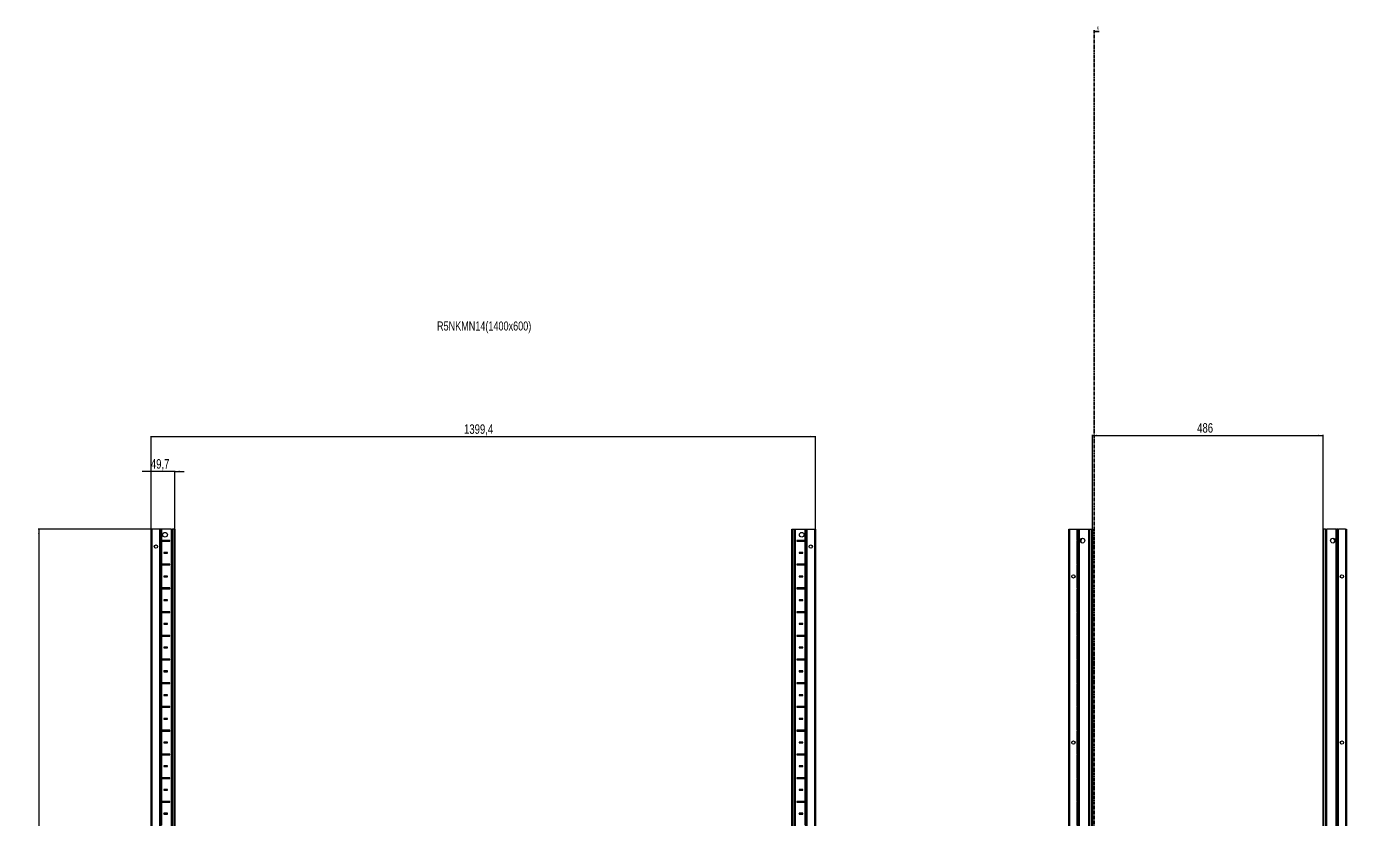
# Model space of a CAD drawing. Header units: millimetres. Extents: x -199 to 4815, y -1847 to 1507.
# Drawn here: x -199 to 2583, y -165 to 1507 of the extents above; entities that cross this region are included whole.
import ezdxf

# ---------------------------------------------------------------- set-up
doc = ezdxf.new("R2010")
doc.units = ezdxf.units.MM
doc.linetypes.add('CENTER', pattern=[10.16, 6.35, -1.27, 1.27, -1.27])
doc.layers.add('FORMAT', color=7, linetype='Continuous')
doc.styles.add('SLDTEXTSTYLE0', font='TXT', dxfattribs={"width": 0.75})
doc.dimstyles.new('SLDDIMSTYLE0', dxfattribs={"dimtxt": 20, "dimasz": 10, "dimexe": 0, "dimexo": 0.0625, "dimgap": 5, "dimtad": 2, "dimdec": 1, "dimrnd": 1e-09, "dimzin": 12, "dimdsep": 46, "dimtxsty": 'SLDTEXTSTYLE0', "dimsah": 1, "dimcen": 0.09, "dimadec": 0, "dimazin": 3, "dimtfac": 1, "dimtofl": 0, "dimtmove": 0, "dimatfit": 3, "dimfxl": 0, "dimfrac": 2, "dimtolj": 1, "dimtzin": 12, "dimarcsym": 0})
doc.dimstyles.new('SLDDIMSTYLE1', dxfattribs={"dimtxt": 20, "dimasz": 10, "dimexe": 0, "dimexo": 0.0625, "dimgap": 5, "dimtad": 2, "dimdec": 1, "dimrnd": 1e-09, "dimzin": 12, "dimdsep": 46, "dimtxsty": 'SLDTEXTSTYLE0', "dimsah": 1, "dimcen": 0.09, "dimadec": 0, "dimazin": 3, "dimtfac": 1, "dimtmove": 0, "dimatfit": 0, "dimfxl": 0, "dimfrac": 2, "dimtolj": 1, "dimtzin": 12, "dimarcsym": 0})

# ---------------------------------------------------------------- blocks, each defined once
blk = doc.blocks.new('_D')
at = {"layer": 'FORMAT'}
for p, q in [((86.4, 447.2), (-174.2, 447.2)), ((-173.2, 447.2), (-173.2, -851.8)), ((86.4, -851.8), (-174.2, -851.8))]:
    blk.add_line(p, q, dxfattribs=at)
for points in [[(-173.2, 447.2), (-174.7, 437.2), (-171.6, 437.2)], [(-173.2, -851.8), (-171.6, -841.8), (-174.7, -841.8)]]:
    blk.add_solid(points, dxfattribs=at)
at = {"layer": 'FORMAT', "insert": (-198.9, -231.8), "char_height": 20, "attachment_point": 1, "rotation": 90, "style": 'SLDTEXTSTYLE0'}
blk.add_mtext('1299', dxfattribs=at)
blk = doc.blocks.new('_D_1')
at = {"layer": 'FORMAT'}
for p, q in [((64, 447.2), (64, 643.6)), ((64, 642.6), (1463.4, 642.6)), ((1463.4, 447.2), (1463.4, 643.6))]:
    blk.add_line(p, q, dxfattribs=at)
for points in [[(64, 642.6), (74, 641.1), (74, 644.2)], [(1463.4, 642.6), (1453.4, 644.2), (1453.4, 641.1)]]:
    blk.add_solid(points, dxfattribs=at)
at = {"layer": 'FORMAT', "insert": (723, 668.4), "char_height": 20, "attachment_point": 1, "style": 'SLDTEXTSTYLE0'}
blk.add_mtext('1399,4', dxfattribs=at)
blk = doc.blocks.new('_D_2')
at = {"layer": 'FORMAT'}
for p, q in [((64, 569.2), (44.7, 569.2)), ((64, 447.2), (64, 570.2)), ((113.7, 569.2), (64, 569.2)), ((113.7, 447.2), (113.7, 570.2)), ((113.7, 569.2), (132.9, 569.2))]:
    blk.add_line(p, q, dxfattribs=at)
for points in [[(64, 569.2), (54, 570.7), (54, 567.7)], [(113.7, 569.2), (123.7, 567.7), (123.7, 570.7)]]:
    blk.add_solid(points, dxfattribs=at)
at = {"layer": 'FORMAT', "insert": (63, 595), "char_height": 20, "attachment_point": 1, "style": 'SLDTEXTSTYLE0'}
blk.add_mtext('49,7', dxfattribs=at)
blk = doc.blocks.new('_D_4')
at = {"layer": 'FORMAT'}
for p, q in [((2047, 447.2), (2047, 646)), ((2047, 645), (2533, 645)), ((2533, 447.2), (2533, 646))]:
    blk.add_line(p, q, dxfattribs=at)
for points in [[(2047, 645), (2057, 643.5), (2057, 646.5)], [(2533, 645), (2523, 646.5), (2523, 643.5)]]:
    blk.add_solid(points, dxfattribs=at)
at = {"layer": 'FORMAT', "insert": (2267.8, 670.8), "char_height": 20, "attachment_point": 1, "style": 'SLDTEXTSTYLE0'}
blk.add_mtext('486', dxfattribs=at)

msp = doc.modelspace()

# ---------------------------------------------------------------- linework, layer by layer
at = {"color": 7, "linetype": 'CENTER', "lineweight": 35}
msp.add_line((2050.71, 1499.09), (2050.71, -1103.67), dxfattribs=at)
at = {"color": 7, "linetype": 'Continuous', "lineweight": 35}
msp.add_line((2061.35, 1496.09), (2050.71, 1496.09), dxfattribs=at)
at = {"color": 7, "linetype": 'Continuous', "lineweight": 25}
for p, q in [((63.98, -851.79), (63.98, 447.21)), ((63.98, 447.21), (65.98, 447.21)), ((81.33, 447.21), (65.98, 447.21)), ((81.33, 447.21), (81.98, 447.21)), ((81.98, -851.79), (81.98, 447.21)), ((81.98, 447.21), (82.56, 447.21)), ((83.77, 447.21), (82.56, 447.21)), ((83.77, -851.79), (83.77, 447.21)), ((83.8, 447.21), (83.77, 447.21)), ((83.8, -851.79), (83.8, 447.21)), ((85.01, 447.21), (83.8, 447.21)), ((85.01, 447.21), (86.42, 447.21)), ((105.83, 447.21), (86.42, 447.21)), ((105.83, 447.21), (106.48, 447.21)), ((106.48, -851.79), (106.48, 447.21)), ((106.48, 447.21), (108.48, 447.21)), ((111.68, 447.21), (108.48, 447.21)), ((111.68, 447.21), (113.68, 447.21)), ((113.68, 447.21), (113.68, -851.79)), ((1413.68, -851.79), (1413.68, 447.21)), ((1413.68, 447.21), (1415.68, 447.21)), ((1415.68, 447.21), (1418.88, 447.21)), ((1418.88, 447.21), (1420.88, 447.21)), ((1420.88, 447.21), (1420.88, -851.79)), ((1420.88, 447.21), (1421.53, 447.21)), ((1421.53, 447.21), (1440.93, 447.21)), ((1440.93, 447.21), (1442.34, 447.21)), ((1442.34, 447.21), (1443.55, 447.21)), ((1443.55, 447.21), (1443.55, -851.79)), ((1443.55, 447.21), (1443.58, 447.21)), ((1443.58, 447.21), (1443.58, -851.79)), ((1443.58, 447.21), (1444.79, 447.21)), ((1444.79, 447.21), (1445.38, 447.21)), ((1445.38, 447.21), (1445.38, -851.79)), ((1445.38, 447.21), (1446.03, 447.21)), ((1446.03, 447.21), (1461.38, 447.21)), ((1461.38, 447.21), (1463.38, 447.21)), ((1463.38, 447.21), (1463.38, -851.79)), ((1997.27, -851.79), (1997.27, 447.21)), ((1997.27, 447.21), (1999.27, 447.21)), ((1999.27, 447.21), (2014.62, 447.21)), ((2014.62, 447.21), (2015.27, 447.21)), ((2015.27, 423.46), (2015.27, 447.21)), ((2015.27, 447.21), (2015.86, 447.21)), ((2015.86, 447.21), (2017.07, 447.21)), ((2017.07, 447.21), (2017.07, -851.79)), ((2017.07, 447.21), (2017.1, 447.21)), ((2017.1, 447.21), (2017.1, -851.79)), ((2017.1, 447.21), (2018.31, 447.21)), ((2018.31, 447.21), (2019.72, 447.21)), ((2019.72, 447.21), (2039.12, 447.21)), ((2039.12, 447.21), (2039.77, 447.21)), ((2039.77, -851.79), (2039.77, 447.21)), ((2039.77, 447.21), (2041.77, 447.21)), ((2041.77, 447.21), (2044.97, 447.21)), ((2044.97, 447.21), (2046.97, 447.21)), ((2046.97, 447.21), (2046.97, -851.79)), ((2532.97, -851.79), (2532.97, 447.21)), ((2532.97, 447.21), (2534.97, 447.21)), ((2538.17, 447.21), (2534.97, 447.21)), ((2538.17, 447.21), (2540.17, 447.21)), ((2540.17, 447.21), (2540.17, -851.79)), ((2540.17, 447.21), (2540.82, 447.21)), ((2560.23, 447.21), (2540.82, 447.21)), ((2560.23, 447.21), (2561.64, 447.21)), ((2562.85, 447.21), (2561.64, 447.21)), ((2562.85, -851.79), (2562.85, 447.21)), ((2562.88, 447.21), (2562.85, 447.21)), ((2562.88, -851.79), (2562.88, 447.21)), ((2564.09, 447.21), (2562.88, 447.21)), ((2564.09, 447.21), (2564.67, 447.21)), ((2564.67, 447.21), (2564.67, 423.46)), ((2564.67, 447.21), (2565.32, 447.21)), ((2580.67, 447.21), (2565.32, 447.21)), ((2580.67, 447.21), (2582.67, 447.21)), ((2582.67, 447.21), (2582.67, -851.79)), ((85.93, 423.35), (85.93, 422.06)), ((86.58, 422.71), (85.93, 423.35)), ((86.58, 422.71), (85.93, 422.06)), ((102.83, 423.46), (86.42, 423.46)), ((86.42, 421.96), (102.83, 421.96)), ((102.08, 422.71), (86.58, 422.71)), ((102.08, 422.71), (102.83, 423.46)), ((102.08, 422.71), (102.83, 421.96)), ((102.83, 421.96), (102.83, 423.46)), ((1440.93, 423.46), (1424.53, 423.46)), ((1424.53, 423.46), (1424.53, 421.96)), ((1425.28, 422.71), (1424.53, 423.46)), ((1425.28, 422.71), (1424.53, 421.96)), ((1424.53, 421.96), (1440.93, 421.96)), ((1425.28, 422.71), (1440.78, 422.71)), ((1440.78, 422.71), (1441.42, 423.35)), ((1440.78, 422.71), (1441.42, 422.06)), ((1441.42, 422.06), (1441.42, 423.35)), ((2015.33, 423.35), (2015.27, 423.46)), ((2015.27, 423.46), (2015.27, 421.96)), ((2015.27, 421.96), (2015.33, 422.06)), ((2015.27, 373.46), (2015.27, 421.96)), ((2015.33, 422.06), (2015.33, 423.35)), ((2025.32, 427.73), (2025.32, 428.14)), ((2554.62, 428.14), (2554.62, 427.73)), ((2564.67, 423.46), (2564.61, 423.35)), ((2564.61, 423.35), (2564.61, 422.06)), ((2564.61, 422.06), (2564.67, 421.96)), ((2564.67, 421.96), (2564.67, 423.46)), ((2564.67, 421.96), (2564.67, 373.46)), ((98.33, 398.46), (90.33, 398.46)), ((90.33, 398.46), (90.33, 396.96)), ((91.08, 397.71), (90.33, 398.46)), ((91.08, 397.71), (90.33, 396.96)), ((90.33, 396.96), (98.33, 396.96)), ((97.58, 397.71), (91.08, 397.71)), ((97.58, 397.71), (98.33, 398.46)), ((97.58, 397.71), (98.33, 396.96)), ((98.33, 396.96), (98.33, 398.46)), ((1437.03, 398.46), (1429.03, 398.46)), ((1429.03, 398.46), (1429.03, 396.96)), ((1429.78, 397.71), (1429.03, 398.46)), ((1429.78, 397.71), (1429.03, 396.96)), ((1429.03, 396.96), (1437.03, 396.96)), ((1429.78, 397.71), (1436.28, 397.71)), ((1436.28, 397.71), (1437.03, 398.46)), ((1436.28, 397.71), (1437.03, 396.96)), ((1437.03, 396.96), (1437.03, 398.46)), ((85.93, 373.35), (85.93, 372.06)), ((86.58, 372.71), (85.93, 373.35)), ((86.58, 372.71), (85.93, 372.06)), ((102.83, 373.46), (86.42, 373.46)), ((86.42, 371.96), (102.83, 371.96)), ((102.08, 372.71), (86.58, 372.71)), ((102.08, 372.71), (102.83, 373.46)), ((102.08, 372.71), (102.83, 371.96)), ((102.83, 371.96), (102.83, 373.46)), ((1440.93, 373.46), (1424.53, 373.46)), ((1424.53, 373.46), (1424.53, 371.96)), ((1425.28, 372.71), (1424.53, 373.46)), ((1425.28, 372.71), (1424.53, 371.96)), ((1424.53, 371.96), (1440.93, 371.96)), ((1425.28, 372.71), (1440.78, 372.71)), ((1440.78, 372.71), (1441.42, 373.35)), ((1440.78, 372.71), (1441.42, 372.06)), ((1441.42, 372.06), (1441.42, 373.35)), ((2015.33, 373.35), (2015.27, 373.46)), ((2015.27, 373.46), (2015.27, 371.96)), ((2015.27, 371.96), (2015.33, 372.06)), ((2015.27, 323.46), (2015.27, 371.96)), ((2015.33, 372.06), (2015.33, 373.35)), ((2564.67, 373.46), (2564.61, 373.35)), ((2564.61, 373.35), (2564.61, 372.06)), ((2564.61, 372.06), (2564.67, 371.96)), ((2564.67, 371.96), (2564.67, 373.46)), ((2564.67, 371.96), (2564.67, 323.46)), ((98.33, 348.46), (90.33, 348.46)), ((90.33, 348.46), (90.33, 346.96)), ((91.08, 347.71), (90.33, 348.46)), ((91.08, 347.71), (90.33, 346.96)), ((90.33, 346.96), (98.33, 346.96)), ((97.58, 347.71), (91.08, 347.71)), ((97.58, 347.71), (98.33, 348.46)), ((97.58, 347.71), (98.33, 346.96)), ((98.33, 346.96), (98.33, 348.46)), ((1437.03, 348.46), (1429.03, 348.46)), ((1429.03, 348.46), (1429.03, 346.96)), ((1429.78, 347.71), (1429.03, 348.46)), ((1429.78, 347.71), (1429.03, 346.96)), ((1429.03, 346.96), (1437.03, 346.96)), ((1429.78, 347.71), (1436.28, 347.71)), ((1436.28, 347.71), (1437.03, 348.46)), ((1436.28, 347.71), (1437.03, 346.96)), ((1437.03, 346.96), (1437.03, 348.46)), ((85.93, 323.35), (85.93, 322.06)), ((86.58, 322.71), (85.93, 323.35)), ((86.58, 322.71), (85.93, 322.06)), ((102.83, 323.46), (86.42, 323.46)), ((86.42, 321.96), (102.83, 321.96)), ((102.08, 322.71), (86.58, 322.71)), ((102.08, 322.71), (102.83, 323.46)), ((102.08, 322.71), (102.83, 321.96)), ((102.83, 321.96), (102.83, 323.46)), ((1440.93, 323.46), (1424.53, 323.46)), ((1424.53, 323.46), (1424.53, 321.96)), ((1425.28, 322.71), (1424.53, 323.46)), ((1425.28, 322.71), (1424.53, 321.96)), ((1424.53, 321.96), (1440.93, 321.96)), ((1425.28, 322.71), (1440.78, 322.71)), ((1440.78, 322.71), (1441.42, 323.35)), ((1440.78, 322.71), (1441.42, 322.06)), ((1441.42, 322.06), (1441.42, 323.35)), ((2015.33, 323.35), (2015.27, 323.46)), ((2015.27, 323.46), (2015.27, 321.96)), ((2015.27, 321.96), (2015.33, 322.06)), ((2015.27, 273.46), (2015.27, 321.96)), ((2015.33, 322.06), (2015.33, 323.35)), ((2564.67, 323.46), (2564.61, 323.35)), ((2564.61, 323.35), (2564.61, 322.06)), ((2564.61, 322.06), (2564.67, 321.96)), ((2564.67, 321.96), (2564.67, 323.46)), ((2564.67, 321.96), (2564.67, 273.46)), ((98.33, 298.46), (90.33, 298.46)), ((90.33, 298.46), (90.33, 296.96)), ((91.08, 297.71), (90.33, 298.46)), ((91.08, 297.71), (90.33, 296.96)), ((90.33, 296.96), (98.33, 296.96)), ((97.58, 297.71), (91.08, 297.71)), ((97.58, 297.71), (98.33, 298.46)), ((97.58, 297.71), (98.33, 296.96)), ((98.33, 296.96), (98.33, 298.46)), ((1437.03, 298.46), (1429.03, 298.46)), ((1429.03, 298.46), (1429.03, 296.96)), ((1429.78, 297.71), (1429.03, 298.46)), ((1429.78, 297.71), (1429.03, 296.96)), ((1429.03, 296.96), (1437.03, 296.96)), ((1429.78, 297.71), (1436.28, 297.71)), ((1436.28, 297.71), (1437.03, 298.46)), ((1436.28, 297.71), (1437.03, 296.96)), ((1437.03, 296.96), (1437.03, 298.46)), ((85.93, 273.35), (85.93, 272.06)), ((86.58, 272.71), (85.93, 273.35)), ((86.58, 272.71), (85.93, 272.06)), ((102.83, 273.46), (86.42, 273.46)), ((86.42, 271.96), (102.83, 271.96)), ((102.08, 272.71), (86.58, 272.71)), ((102.08, 272.71), (102.83, 273.46)), ((102.08, 272.71), (102.83, 271.96)), ((102.83, 271.96), (102.83, 273.46)), ((1440.93, 273.46), (1424.53, 273.46)), ((1424.53, 273.46), (1424.53, 271.96)), ((1425.28, 272.71), (1424.53, 273.46)), ((1425.28, 272.71), (1424.53, 271.96)), ((1424.53, 271.96), (1440.93, 271.96)), ((1425.28, 272.71), (1440.78, 272.71)), ((1440.78, 272.71), (1441.42, 273.35)), ((1440.78, 272.71), (1441.42, 272.06)), ((1441.42, 272.06), (1441.42, 273.35)), ((2015.33, 273.35), (2015.27, 273.46)), ((2015.27, 273.46), (2015.27, 271.96)), ((2015.27, 271.96), (2015.33, 272.06)), ((2015.27, 223.46), (2015.27, 271.96)), ((2015.33, 272.06), (2015.33, 273.35)), ((2564.67, 273.46), (2564.61, 273.35)), ((2564.61, 273.35), (2564.61, 272.06)), ((2564.61, 272.06), (2564.67, 271.96)), ((2564.67, 271.96), (2564.67, 273.46)), ((2564.67, 271.96), (2564.67, 223.46)), ((85.93, 223.35), (85.93, 222.06)), ((86.58, 222.71), (85.93, 223.35)), ((86.58, 222.71), (85.93, 222.06)), ((102.83, 223.46), (86.42, 223.46)), ((102.08, 222.71), (86.58, 222.71)), ((98.33, 248.46), (90.33, 248.46)), ((90.33, 248.46), (90.33, 246.96)), ((91.08, 247.71), (90.33, 248.46)), ((91.08, 247.71), (90.33, 246.96)), ((90.33, 246.96), (98.33, 246.96)), ((97.58, 247.71), (91.08, 247.71)), ((97.58, 247.71), (98.33, 248.46)), ((97.58, 247.71), (98.33, 246.96)), ((98.33, 246.96), (98.33, 248.46)), ((102.08, 222.71), (102.83, 223.46)), ((102.08, 222.71), (102.83, 221.96)), ((102.83, 221.96), (102.83, 223.46)), ((1440.93, 223.46), (1424.53, 223.46)), ((1424.53, 223.46), (1424.53, 221.96)), ((1425.28, 222.71), (1424.53, 223.46)), ((1425.28, 222.71), (1424.53, 221.96)), ((1425.28, 222.71), (1440.78, 222.71)), ((1437.03, 248.46), (1429.03, 248.46)), ((1429.03, 248.46), (1429.03, 246.96)), ((1429.78, 247.71), (1429.03, 248.46)), ((1429.78, 247.71), (1429.03, 246.96)), ((1429.03, 246.96), (1437.03, 246.96)), ((1429.78, 247.71), (1436.28, 247.71)), ((1436.28, 247.71), (1437.03, 248.46)), ((1436.28, 247.71), (1437.03, 246.96)), ((1437.03, 246.96), (1437.03, 248.46)), ((1440.78, 222.71), (1441.42, 223.35)), ((1440.78, 222.71), (1441.42, 222.06)), ((1441.42, 222.06), (1441.42, 223.35)), ((2015.33, 223.35), (2015.27, 223.46)), ((2015.27, 223.46), (2015.27, 221.96)), ((2015.33, 222.06), (2015.33, 223.35)), ((2564.67, 223.46), (2564.61, 223.35)), ((2564.61, 223.35), (2564.61, 222.06)), ((2564.67, 221.96), (2564.67, 223.46)), ((86.42, 221.96), (102.83, 221.96)), ((98.33, 198.46), (90.33, 198.46)), ((90.33, 198.46), (90.33, 196.96)), ((91.08, 197.71), (90.33, 198.46)), ((91.08, 197.71), (90.33, 196.96)), ((90.33, 196.96), (98.33, 196.96)), ((97.58, 197.71), (91.08, 197.71)), ((97.58, 197.71), (98.33, 198.46)), ((97.58, 197.71), (98.33, 196.96)), ((98.33, 196.96), (98.33, 198.46)), ((1424.53, 221.96), (1440.93, 221.96)), ((1437.03, 198.46), (1429.03, 198.46)), ((1429.03, 198.46), (1429.03, 196.96)), ((1429.78, 197.71), (1429.03, 198.46)), ((1429.78, 197.71), (1429.03, 196.96)), ((1429.03, 196.96), (1437.03, 196.96)), ((1429.78, 197.71), (1436.28, 197.71)), ((1436.28, 197.71), (1437.03, 198.46)), ((1436.28, 197.71), (1437.03, 196.96)), ((1437.03, 196.96), (1437.03, 198.46)), ((2015.27, 221.96), (2015.33, 222.06)), ((2015.27, 173.46), (2015.27, 221.96)), ((2564.61, 222.06), (2564.67, 221.96)), ((2564.67, 221.96), (2564.67, 173.46)), ((85.93, 173.35), (85.93, 172.06)), ((86.58, 172.71), (85.93, 173.35)), ((86.58, 172.71), (85.93, 172.06)), ((102.83, 173.46), (86.42, 173.46)), ((86.42, 171.96), (102.83, 171.96)), ((102.08, 172.71), (86.58, 172.71)), ((102.08, 172.71), (102.83, 173.46)), ((102.08, 172.71), (102.83, 171.96)), ((102.83, 171.96), (102.83, 173.46)), ((1440.93, 173.46), (1424.53, 173.46)), ((1424.53, 173.46), (1424.53, 171.96)), ((1425.28, 172.71), (1424.53, 173.46)), ((1425.28, 172.71), (1424.53, 171.96)), ((1424.53, 171.96), (1440.93, 171.96)), ((1425.28, 172.71), (1440.78, 172.71)), ((1440.78, 172.71), (1441.42, 173.35)), ((1440.78, 172.71), (1441.42, 172.06)), ((1441.42, 172.06), (1441.42, 173.35)), ((2015.33, 173.35), (2015.27, 173.46)), ((2015.27, 173.46), (2015.27, 171.96)), ((2015.27, 171.96), (2015.33, 172.06)), ((2015.27, 123.46), (2015.27, 171.96)), ((2015.33, 172.06), (2015.33, 173.35)), ((2564.67, 173.46), (2564.61, 173.35)), ((2564.61, 173.35), (2564.61, 172.06)), ((2564.61, 172.06), (2564.67, 171.96)), ((2564.67, 171.96), (2564.67, 173.46)), ((2564.67, 171.96), (2564.67, 123.46)), ((98.33, 148.46), (90.33, 148.46)), ((90.33, 148.46), (90.33, 146.96)), ((91.08, 147.71), (90.33, 148.46)), ((91.08, 147.71), (90.33, 146.96)), ((90.33, 146.96), (98.33, 146.96)), ((97.58, 147.71), (91.08, 147.71)), ((97.58, 147.71), (98.33, 148.46)), ((97.58, 147.71), (98.33, 146.96)), ((98.33, 146.96), (98.33, 148.46)), ((1437.03, 148.46), (1429.03, 148.46)), ((1429.03, 148.46), (1429.03, 146.96)), ((1429.78, 147.71), (1429.03, 148.46)), ((1429.78, 147.71), (1429.03, 146.96)), ((1429.03, 146.96), (1437.03, 146.96)), ((1429.78, 147.71), (1436.28, 147.71)), ((1436.28, 147.71), (1437.03, 148.46)), ((1436.28, 147.71), (1437.03, 146.96)), ((1437.03, 146.96), (1437.03, 148.46)), ((85.93, 123.35), (85.93, 122.06)), ((86.58, 122.71), (85.93, 123.35)), ((86.58, 122.71), (85.93, 122.06)), ((102.83, 123.46), (86.42, 123.46)), ((86.42, 121.96), (102.83, 121.96)), ((102.08, 122.71), (86.58, 122.71)), ((102.08, 122.71), (102.83, 123.46)), ((102.08, 122.71), (102.83, 121.96)), ((102.83, 121.96), (102.83, 123.46)), ((1440.93, 123.46), (1424.53, 123.46)), ((1424.53, 123.46), (1424.53, 121.96)), ((1425.28, 122.71), (1424.53, 123.46)), ((1425.28, 122.71), (1424.53, 121.96)), ((1424.53, 121.96), (1440.93, 121.96)), ((1425.28, 122.71), (1440.78, 122.71)), ((1440.78, 122.71), (1441.42, 123.35)), ((1440.78, 122.71), (1441.42, 122.06)), ((1441.42, 122.06), (1441.42, 123.35)), ((2015.33, 123.35), (2015.27, 123.46)), ((2015.27, 123.46), (2015.27, 121.96)), ((2015.27, 121.96), (2015.33, 122.06)), ((2015.27, 73.46), (2015.27, 121.96)), ((2015.33, 122.06), (2015.33, 123.35)), ((2564.67, 123.46), (2564.61, 123.35)), ((2564.61, 123.35), (2564.61, 122.06)), ((2564.61, 122.06), (2564.67, 121.96)), ((2564.67, 121.96), (2564.67, 123.46)), ((2564.67, 121.96), (2564.67, 73.46)), ((98.33, 98.46), (90.33, 98.46)), ((90.33, 98.46), (90.33, 96.96)), ((91.08, 97.71), (90.33, 98.46)), ((91.08, 97.71), (90.33, 96.96)), ((90.33, 96.96), (98.33, 96.96)), ((97.58, 97.71), (91.08, 97.71)), ((97.58, 97.71), (98.33, 98.46)), ((97.58, 97.71), (98.33, 96.96)), ((98.33, 96.96), (98.33, 98.46)), ((1437.03, 98.46), (1429.03, 98.46)), ((1429.03, 98.46), (1429.03, 96.96)), ((1429.78, 97.71), (1429.03, 98.46)), ((1429.78, 97.71), (1429.03, 96.96)), ((1429.03, 96.96), (1437.03, 96.96)), ((1429.78, 97.71), (1436.28, 97.71)), ((1436.28, 97.71), (1437.03, 98.46)), ((1436.28, 97.71), (1437.03, 96.96)), ((1437.03, 96.96), (1437.03, 98.46)), ((85.93, 73.35), (85.93, 72.06)), ((86.58, 72.71), (85.93, 73.35)), ((86.58, 72.71), (85.93, 72.06)), ((102.83, 73.46), (86.42, 73.46)), ((86.42, 71.96), (102.83, 71.96)), ((102.08, 72.71), (86.58, 72.71)), ((102.08, 72.71), (102.83, 73.46)), ((102.08, 72.71), (102.83, 71.96)), ((102.83, 71.96), (102.83, 73.46)), ((1440.93, 73.46), (1424.53, 73.46)), ((1424.53, 73.46), (1424.53, 71.96)), ((1425.28, 72.71), (1424.53, 73.46)), ((1425.28, 72.71), (1424.53, 71.96)), ((1424.53, 71.96), (1440.93, 71.96)), ((1425.28, 72.71), (1440.78, 72.71)), ((1440.78, 72.71), (1441.42, 73.35)), ((1440.78, 72.71), (1441.42, 72.06)), ((1441.42, 72.06), (1441.42, 73.35)), ((2015.33, 73.35), (2015.27, 73.46)), ((2015.27, 73.46), (2015.27, 71.96)), ((2015.27, 71.96), (2015.33, 72.06)), ((2015.27, 23.46), (2015.27, 71.96)), ((2015.33, 72.06), (2015.33, 73.35)), ((2564.67, 73.46), (2564.61, 73.35)), ((2564.61, 73.35), (2564.61, 72.06)), ((2564.61, 72.06), (2564.67, 71.96)), ((2564.67, 71.96), (2564.67, 73.46)), ((2564.67, 71.96), (2564.67, 23.46)), ((98.33, 48.46), (90.33, 48.46)), ((90.33, 48.46), (90.33, 46.96)), ((91.08, 47.71), (90.33, 48.46)), ((91.08, 47.71), (90.33, 46.96)), ((90.33, 46.96), (98.33, 46.96)), ((97.58, 47.71), (91.08, 47.71)), ((97.58, 47.71), (98.33, 48.46)), ((97.58, 47.71), (98.33, 46.96)), ((98.33, 46.96), (98.33, 48.46)), ((1437.03, 48.46), (1429.03, 48.46)), ((1429.03, 48.46), (1429.03, 46.96)), ((1429.78, 47.71), (1429.03, 48.46)), ((1429.78, 47.71), (1429.03, 46.96)), ((1429.03, 46.96), (1437.03, 46.96)), ((1429.78, 47.71), (1436.28, 47.71)), ((1436.28, 47.71), (1437.03, 48.46)), ((1436.28, 47.71), (1437.03, 46.96)), ((1437.03, 46.96), (1437.03, 48.46)), ((85.93, 23.35), (85.93, 22.06)), ((86.58, 22.71), (85.93, 23.35)), ((86.58, 22.71), (85.93, 22.06)), ((102.83, 23.46), (86.42, 23.46)), ((86.42, 21.96), (102.83, 21.96)), ((102.08, 22.71), (86.58, 22.71)), ((102.08, 22.71), (102.83, 23.46)), ((102.08, 22.71), (102.83, 21.96)), ((102.83, 21.96), (102.83, 23.46)), ((1440.93, 23.46), (1424.53, 23.46)), ((1424.53, 23.46), (1424.53, 21.96)), ((1425.28, 22.71), (1424.53, 23.46)), ((1425.28, 22.71), (1424.53, 21.96)), ((1424.53, 21.96), (1440.93, 21.96)), ((1425.28, 22.71), (1440.78, 22.71)), ((1440.78, 22.71), (1441.42, 23.35)), ((1440.78, 22.71), (1441.42, 22.06)), ((1441.42, 22.06), (1441.42, 23.35)), ((2015.33, 23.35), (2015.27, 23.46)), ((2015.27, 23.46), (2015.27, 21.96)), ((2015.27, 21.96), (2015.33, 22.06)), ((2015.27, -26.54), (2015.27, 21.96)), ((2015.33, 22.06), (2015.33, 23.35)), ((2564.67, 23.46), (2564.61, 23.35)), ((2564.61, 23.35), (2564.61, 22.06)), ((2564.61, 22.06), (2564.67, 21.96)), ((2564.67, 21.96), (2564.67, 23.46)), ((2564.67, 21.96), (2564.67, -26.54)), ((85.93, -26.65), (85.93, -27.94)), ((86.58, -27.29), (85.93, -26.65)), ((86.58, -27.29), (85.93, -27.94)), ((102.83, -26.54), (86.42, -26.54)), ((102.08, -27.29), (86.58, -27.29)), ((98.33, -1.54), (90.33, -1.54)), ((90.33, -1.54), (90.33, -3.04)), ((91.08, -2.29), (90.33, -1.54)), ((91.08, -2.29), (90.33, -3.04)), ((90.33, -3.04), (98.33, -3.04)), ((97.58, -2.29), (91.08, -2.29)), ((97.58, -2.29), (98.33, -1.54)), ((97.58, -2.29), (98.33, -3.04)), ((98.33, -3.04), (98.33, -1.54)), ((102.08, -27.29), (102.83, -26.54)), ((102.08, -27.29), (102.83, -28.04)), ((102.83, -28.04), (102.83, -26.54)), ((1440.93, -26.54), (1424.53, -26.54)), ((1424.53, -26.54), (1424.53, -28.04)), ((1425.28, -27.29), (1424.53, -26.54)), ((1425.28, -27.29), (1424.53, -28.04)), ((1425.28, -27.29), (1440.78, -27.29)), ((1437.03, -1.54), (1429.03, -1.54)), ((1429.03, -1.54), (1429.03, -3.04)), ((1429.78, -2.29), (1429.03, -1.54)), ((1429.78, -2.29), (1429.03, -3.04)), ((1429.03, -3.04), (1437.03, -3.04)), ((1429.78, -2.29), (1436.28, -2.29)), ((1436.28, -2.29), (1437.03, -1.54)), ((1436.28, -2.29), (1437.03, -3.04)), ((1437.03, -3.04), (1437.03, -1.54)), ((1440.78, -27.29), (1441.42, -26.65)), ((1440.78, -27.29), (1441.42, -27.94)), ((1441.42, -27.94), (1441.42, -26.65)), ((2015.33, -26.65), (2015.27, -26.54)), ((2015.27, -26.54), (2015.27, -28.04)), ((2015.33, -27.94), (2015.33, -26.65)), ((2564.67, -26.54), (2564.61, -26.65)), ((2564.61, -26.65), (2564.61, -27.94)), ((2564.67, -28.04), (2564.67, -26.54)), ((86.42, -28.04), (102.83, -28.04)), ((98.33, -51.54), (90.33, -51.54)), ((90.33, -51.54), (90.33, -53.04)), ((91.08, -52.29), (90.33, -51.54)), ((91.08, -52.29), (90.33, -53.04)), ((90.33, -53.04), (98.33, -53.04)), ((97.58, -52.29), (91.08, -52.29)), ((97.58, -52.29), (98.33, -51.54)), ((97.58, -52.29), (98.33, -53.04)), ((98.33, -53.04), (98.33, -51.54)), ((1424.53, -28.04), (1440.93, -28.04)), ((1437.03, -51.54), (1429.03, -51.54)), ((1429.03, -51.54), (1429.03, -53.04)), ((1429.78, -52.29), (1429.03, -51.54)), ((1429.78, -52.29), (1429.03, -53.04)), ((1429.03, -53.04), (1437.03, -53.04)), ((1429.78, -52.29), (1436.28, -52.29)), ((1436.28, -52.29), (1437.03, -51.54)), ((1436.28, -52.29), (1437.03, -53.04)), ((1437.03, -53.04), (1437.03, -51.54)), ((2015.27, -28.04), (2015.33, -27.94)), ((2015.27, -76.54), (2015.27, -28.04)), ((2564.61, -27.94), (2564.67, -28.04)), ((2564.67, -28.04), (2564.67, -76.54)), ((85.93, -76.65), (85.93, -77.94)), ((86.58, -77.29), (85.93, -76.65)), ((86.58, -77.29), (85.93, -77.94)), ((102.83, -76.54), (86.42, -76.54)), ((86.42, -78.04), (102.83, -78.04)), ((102.08, -77.29), (86.58, -77.29)), ((102.08, -77.29), (102.83, -76.54)), ((102.08, -77.29), (102.83, -78.04)), ((102.83, -78.04), (102.83, -76.54)), ((1440.93, -76.54), (1424.53, -76.54)), ((1424.53, -76.54), (1424.53, -78.04)), ((1425.28, -77.29), (1424.53, -76.54)), ((1425.28, -77.29), (1424.53, -78.04)), ((1424.53, -78.04), (1440.93, -78.04)), ((1425.28, -77.29), (1440.78, -77.29)), ((1440.78, -77.29), (1441.42, -76.65)), ((1440.78, -77.29), (1441.42, -77.94)), ((1441.42, -77.94), (1441.42, -76.65)), ((2015.33, -76.65), (2015.27, -76.54)), ((2015.27, -76.54), (2015.27, -78.04)), ((2015.27, -78.04), (2015.33, -77.94)), ((2015.27, -126.54), (2015.27, -78.04)), ((2015.33, -77.94), (2015.33, -76.65)), ((2564.67, -76.54), (2564.61, -76.65)), ((2564.61, -76.65), (2564.61, -77.94)), ((2564.61, -77.94), (2564.67, -78.04)), ((2564.67, -78.04), (2564.67, -76.54)), ((2564.67, -78.04), (2564.67, -126.54)), ((98.33, -101.54), (90.33, -101.54)), ((90.33, -101.54), (90.33, -103.04)), ((91.08, -102.29), (90.33, -101.54)), ((91.08, -102.29), (90.33, -103.04)), ((90.33, -103.04), (98.33, -103.04)), ((97.58, -102.29), (91.08, -102.29)), ((97.58, -102.29), (98.33, -101.54)), ((97.58, -102.29), (98.33, -103.04)), ((98.33, -103.04), (98.33, -101.54)), ((1437.03, -101.54), (1429.03, -101.54)), ((1429.03, -101.54), (1429.03, -103.04)), ((1429.78, -102.29), (1429.03, -101.54)), ((1429.78, -102.29), (1429.03, -103.04)), ((1429.03, -103.04), (1437.03, -103.04)), ((1429.78, -102.29), (1436.28, -102.29)), ((1436.28, -102.29), (1437.03, -101.54)), ((1436.28, -102.29), (1437.03, -103.04)), ((1437.03, -103.04), (1437.03, -101.54)), ((85.93, -126.65), (85.93, -127.94)), ((86.58, -127.29), (85.93, -126.65)), ((86.58, -127.29), (85.93, -127.94)), ((102.83, -126.54), (86.42, -126.54)), ((86.42, -128.04), (102.83, -128.04)), ((102.08, -127.29), (86.58, -127.29)), ((102.08, -127.29), (102.83, -126.54)), ((102.08, -127.29), (102.83, -128.04)), ((102.83, -128.04), (102.83, -126.54)), ((1440.93, -126.54), (1424.53, -126.54)), ((1424.53, -126.54), (1424.53, -128.04)), ((1425.28, -127.29), (1424.53, -126.54)), ((1425.28, -127.29), (1424.53, -128.04)), ((1424.53, -128.04), (1440.93, -128.04)), ((1425.28, -127.29), (1440.78, -127.29)), ((1440.78, -127.29), (1441.42, -126.65)), ((1440.78, -127.29), (1441.42, -127.94)), ((1441.42, -127.94), (1441.42, -126.65)), ((2015.33, -126.65), (2015.27, -126.54)), ((2015.27, -126.54), (2015.27, -128.04)), ((2015.27, -128.04), (2015.33, -127.94)), ((2015.27, -176.54), (2015.27, -128.04)), ((2015.33, -127.94), (2015.33, -126.65)), ((2564.67, -126.54), (2564.61, -126.65)), ((2564.61, -126.65), (2564.61, -127.94)), ((2564.61, -127.94), (2564.67, -128.04)), ((2564.67, -128.04), (2564.67, -126.54)), ((2564.67, -128.04), (2564.67, -176.54)), ((98.33, -151.54), (90.33, -151.54)), ((90.33, -151.54), (90.33, -153.04)), ((91.08, -152.29), (90.33, -151.54)), ((91.08, -152.29), (90.33, -153.04)), ((90.33, -153.04), (98.33, -153.04)), ((97.58, -152.29), (91.08, -152.29)), ((97.58, -152.29), (98.33, -151.54)), ((97.58, -152.29), (98.33, -153.04)), ((98.33, -153.04), (98.33, -151.54)), ((1437.03, -151.54), (1429.03, -151.54)), ((1429.03, -151.54), (1429.03, -153.04)), ((1429.78, -152.29), (1429.03, -151.54)), ((1429.78, -152.29), (1429.03, -153.04)), ((1429.03, -153.04), (1437.03, -153.04)), ((1429.78, -152.29), (1436.28, -152.29)), ((1436.28, -152.29), (1437.03, -151.54)), ((1436.28, -152.29), (1437.03, -153.04)), ((1437.03, -153.04), (1437.03, -151.54))]:
    msp.add_line(p, q, dxfattribs=at)
at = {"color": 8, "linetype": 'Continuous', "lineweight": 18}
for p, q in [((65.98, 447.21), (65.98, -851.79)), ((81.33, -851.79), (81.33, 447.21)), ((82.56, 447.21), (82.56, -851.79)), ((85.01, -851.79), (85.01, 447.21)), ((86.42, 447.21), (86.42, 423.46)), ((105.83, -851.79), (105.83, 447.21)), ((108.48, 447.21), (108.48, -851.79)), ((111.68, -851.79), (111.68, 447.21)), ((1415.68, 447.21), (1415.68, -851.79)), ((1418.88, -851.79), (1418.88, 447.21)), ((1421.53, 447.21), (1421.53, -851.79)), ((1440.93, 423.46), (1440.93, 447.21)), ((1442.34, 447.21), (1442.34, -851.79)), ((1444.79, -851.79), (1444.79, 447.21)), ((1446.03, 447.21), (1446.03, -851.79)), ((1461.38, -851.79), (1461.38, 447.21)), ((1999.27, 447.21), (1999.27, -851.79)), ((2014.62, -851.79), (2014.62, 447.21)), ((2015.86, 447.21), (2015.86, -851.79)), ((2018.31, -851.79), (2018.31, 447.21)), ((2019.72, 447.21), (2019.72, -851.79)), ((2039.12, -851.79), (2039.12, 447.21)), ((2041.77, 447.21), (2041.77, -851.79)), ((2044.97, -851.79), (2044.97, 447.21)), ((2534.97, 447.21), (2534.97, -851.79)), ((2538.17, -851.79), (2538.17, 447.21)), ((2540.82, 447.21), (2540.82, -851.79)), ((2560.23, -851.79), (2560.23, 447.21)), ((2561.64, 447.21), (2561.64, -851.79)), ((2564.09, -851.79), (2564.09, 447.21)), ((2565.32, 447.21), (2565.32, -851.79)), ((2580.67, -851.79), (2580.67, 447.21)), ((86.42, 421.96), (86.42, 373.46)), ((1440.93, 373.46), (1440.93, 421.96)), ((86.42, 371.96), (86.42, 323.46)), ((1440.93, 323.46), (1440.93, 371.96)), ((86.42, 321.96), (86.42, 273.46)), ((1440.93, 273.46), (1440.93, 321.96)), ((86.42, 271.96), (86.42, 223.46)), ((1440.93, 223.46), (1440.93, 271.96)), ((86.42, 221.96), (86.42, 173.46)), ((1440.93, 173.46), (1440.93, 221.96)), ((86.42, 171.96), (86.42, 123.46)), ((1440.93, 123.46), (1440.93, 171.96)), ((86.42, 121.96), (86.42, 73.46)), ((1440.93, 73.46), (1440.93, 121.96)), ((86.42, 71.96), (86.42, 23.46)), ((1440.93, 23.46), (1440.93, 71.96)), ((86.42, 21.96), (86.42, -26.54)), ((1440.93, -26.54), (1440.93, 21.96)), ((86.42, -28.04), (86.42, -76.54)), ((1440.93, -76.54), (1440.93, -28.04)), ((86.42, -78.04), (86.42, -126.54)), ((1440.93, -126.54), (1440.93, -78.04)), ((86.42, -128.04), (86.42, -176.54)), ((1440.93, -176.54), (1440.93, -128.04))]:
    msp.add_line(p, q, dxfattribs=at)
at = {"color": 7, "linetype": 'Continuous', "lineweight": 25}
for centre, radius in [((92.83, 435.71), 5), ((1434.53, 435.71), 5), ((2026.12, 423.21), 5), ((2553.82, 423.21), 5), ((73.83, 410.71), 3.5), ((1453.53, 410.71), 3.5), ((2007.17, 347.71), 3.5), ((2572.77, 347.71), 3.5), ((2007.17, -2.29), 3.5), ((2572.77, -2.29), 3.5)]:
    msp.add_circle(centre, radius, dxfattribs=at)
for centre, radius, start, end in [((2027.62, 422.71), 5.25, 119.14074, 233.81086), ((2024.82, 427.73), 0.5, 299.14074, 0), ((2555.12, 427.73), 0.5, 180, 240.85926), ((2552.32, 422.71), 5.25, 306.18913, 60.85926)]:
    msp.add_arc(centre, radius, start, end, dxfattribs=at)
for centre, start_param, end_param in [((86.42, 419.99), 0, 0.2482694), ((86.42, 425.42), 2.8933233, 3.1415927), ((1440.93, 419.99), 6.0349159, 6.2831853), ((1440.93, 425.42), 3.1415927, 3.389862), ((86.42, 369.99), 0, 0.2482694), ((86.42, 375.42), 2.8933233, 3.1415927), ((1440.93, 369.99), 6.0349159, 6.2831853), ((1440.93, 375.42), 3.1415927, 3.389862), ((86.42, 319.99), 0, 0.2482694), ((86.42, 325.42), 2.8933233, 3.1415927), ((1440.93, 319.99), 6.0349159, 6.2831853), ((1440.93, 325.42), 3.1415927, 3.389862), ((86.42, 269.99), 0, 0.2482694), ((86.42, 275.42), 2.8933233, 3.1415927), ((1440.93, 269.99), 6.0349159, 6.2831853), ((1440.93, 275.42), 3.1415927, 3.389862), ((86.42, 219.99), 0, 0.2482694), ((1440.93, 219.99), 6.0349159, 6.2831853), ((86.42, 225.42), 2.8933233, 3.1415927), ((1440.93, 225.42), 3.1415927, 3.389862), ((86.42, 169.99), 0, 0.2482694), ((86.42, 175.42), 2.8933233, 3.1415927), ((1440.93, 169.99), 6.0349159, 6.2831853), ((1440.93, 175.42), 3.1415927, 3.389862), ((86.42, 119.99), 0, 0.2482694), ((86.42, 125.42), 2.8933233, 3.1415927), ((1440.93, 119.99), 6.0349159, 6.2831853), ((1440.93, 125.42), 3.1415927, 3.389862), ((86.42, 69.99), 0, 0.2482694), ((86.42, 75.42), 2.8933233, 3.1415927), ((1440.93, 69.99), 6.0349159, 6.2831853), ((1440.93, 75.42), 3.1415927, 3.389862), ((86.42, 19.99), 0, 0.2482694), ((86.42, 25.42), 2.8933233, 3.1415927), ((1440.93, 19.99), 6.0349159, 6.2831853), ((1440.93, 25.42), 3.1415927, 3.389862), ((86.42, -30.01), 0, 0.2482694), ((1440.93, -30.01), 6.0349159, 6.2831853), ((86.42, -24.58), 2.8933233, 3.1415927), ((1440.93, -24.58), 3.1415927, 3.389862), ((86.42, -80.01), 0, 0.2482694), ((86.42, -74.58), 2.8933233, 3.1415927), ((1440.93, -80.01), 6.0349159, 6.2831853), ((1440.93, -74.58), 3.1415927, 3.389862), ((86.42, -130.01), 0, 0.2482694), ((86.42, -124.58), 2.8933233, 3.1415927), ((1440.93, -130.01), 6.0349159, 6.2831853), ((1440.93, -124.58), 3.1415927, 3.389862)]:
    msp.add_ellipse(centre, major_axis=(0, 3.46), ratio=0.5773503, start_param=start_param, end_param=end_param, dxfattribs=at)
at = {"color": 7, "linetype": 'Continuous', "lineweight": 35}
msp.add_solid([(2050.71, 1496.09), (2057.71, 1494.97), (2057.71, 1497.21)], dxfattribs=at)

# ---------------------------------------------------------------- texts
at = {"color": 7, "linetype": 'Continuous', "insert": (2055.85, 1507.19), "char_height": 7, "attachment_point": 1, "style": 'SLDTEXTSTYLE0'}
msp.add_mtext('K', dxfattribs=at)
at = {"layer": 'FORMAT', "insert": (666.01, 885.17), "char_height": 19.05, "attachment_point": 1, "style": 'SLDTEXTSTYLE0'}
msp.add_mtext('R5NKMN14(1400x600)', dxfattribs=at)

# ---------------------------------------------------------------- dimensions: what is measured, and where the dimension line sits
at = {"layer": 'FORMAT'}
for base, p1, p2, angle, picture, middle in [((1463.38, 642.62), (63.98, 447.21), (1463.38, 447.21), 0, '_D_1', (763.68, 642.62)), ((2532.97, 645), (2046.97, 447.21), (2532.97, 447.21), 0, '_D_4', (2289.97, 645)), ((-173.15, -851.79), (86.42, 447.21), (86.42, -851.79), 90, '_D', (-173.15, -202.29))]:
    dim = msp.add_linear_dim(base=base, p1=p1, p2=p2, angle=angle, dimstyle='SLDDIMSTYLE0', dxfattribs=at)
    dim.commit()
    dim.dimension.update_dxf_attribs({"geometry": picture, "text_midpoint": middle, "dimtype": 160})
dim = msp.add_linear_dim(base=(63.98, 569.21), p1=(113.68, 447.21), p2=(63.98, 447.21), dimstyle='SLDDIMSTYLE1', dxfattribs=at)
dim.commit()
dim.dimension.update_dxf_attribs({"geometry": '_D_2', "text_midpoint": (88.83, 569.21), "dimtype": 160})

doc.saveas('drawing.dxf')
